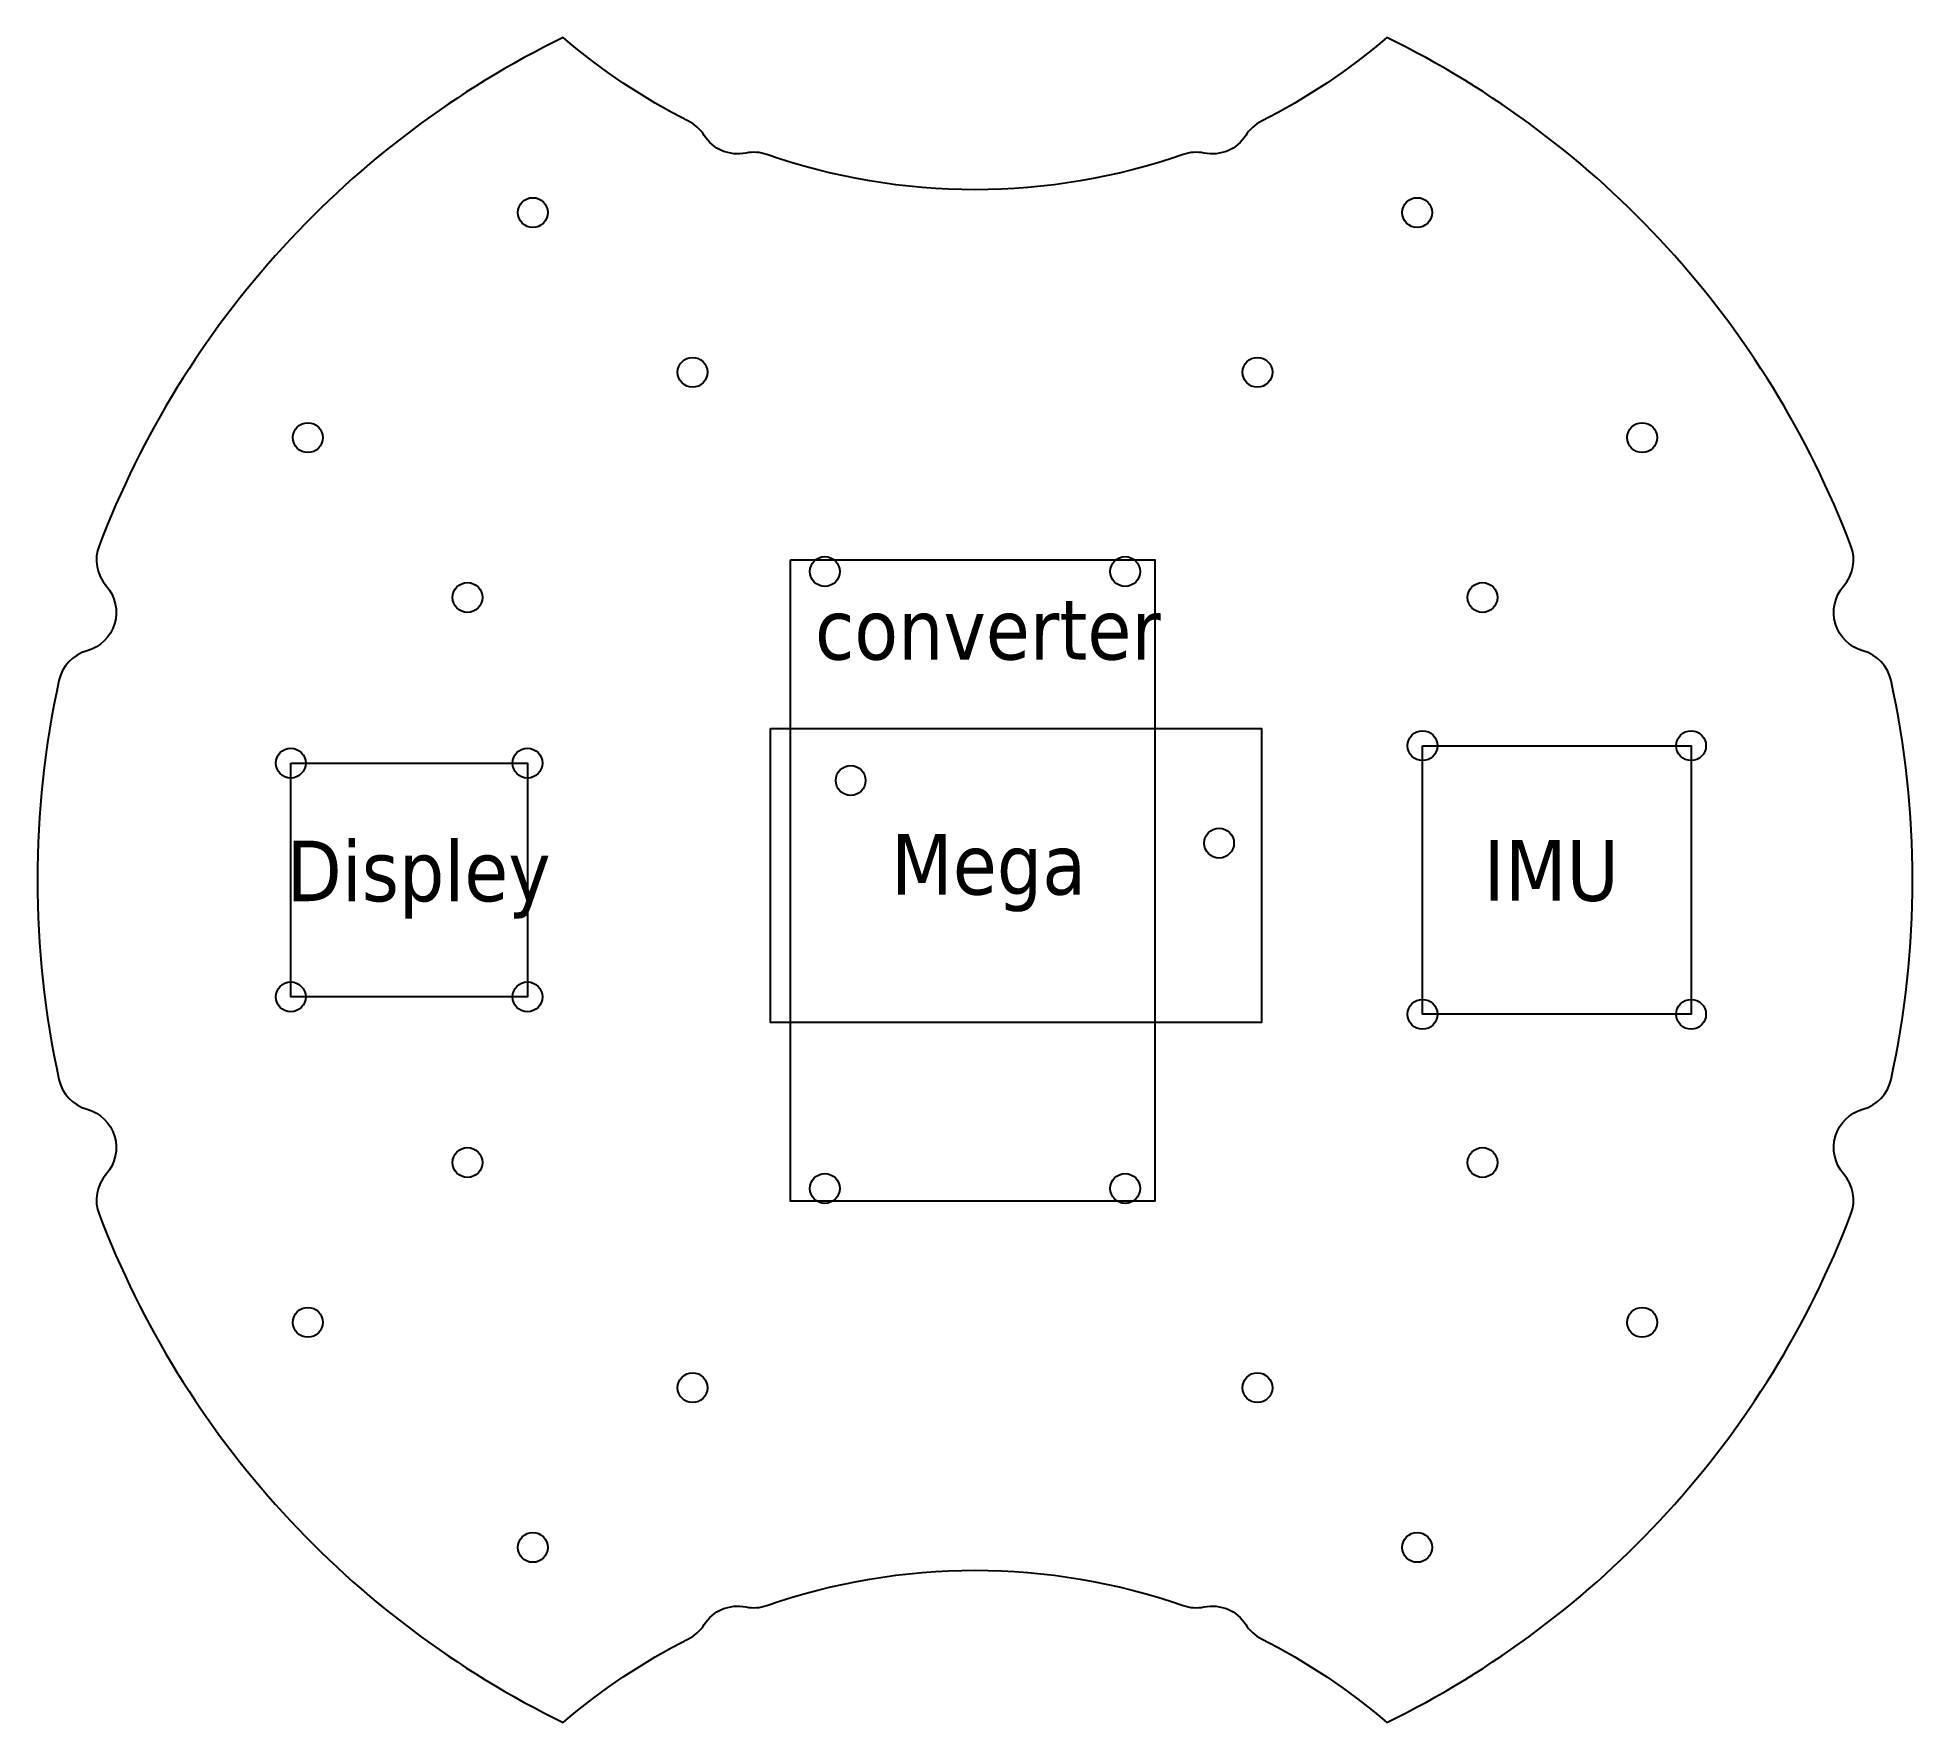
# Model space of a CAD drawing. Header units: millimetres. Extents: x -94 to 94, y -85 to 85.
import ezdxf

# ---------------------------------------------------------------- set-up
doc = ezdxf.new("R2010")
doc.units = ezdxf.units.MM
doc.styles.add('Эскизный текст (ANSI) - 3DA', font='tahoma.ttf')

msp = doc.modelspace()

# ---------------------------------------------------------------- linework, layer by layer
msp.add_lwpolyline([(23.05, 73.06, 0.135079), (20.93, 72.92, -0.168888), (-20.93, 72.92, 0.135079), (-23.05, 73.06, -0.311643), (-27.23, 74.84, 0.135079), (-28.81, 76.27, -0.059674), (-41.42, 84.68, 0.190104), (-88.07, 33.6, 0.278149), (-87.34, 29.53, -0.55284), (-89.28, 23.04, 0.278149), (-92.11, 20.04, 0.1075), (-92.11, -20.04, 0.278149), (-89.28, -23.04, -0.55284), (-87.34, -29.53, 0.278149), (-88.07, -33.6, 0.190104), (-41.42, -84.68, -0.059674), (-28.81, -76.27, 0.135079), (-27.23, -74.84, -0.311643), (-23.05, -73.06, 0.135079), (-20.93, -72.92, -0.168888), (20.93, -72.92, 0.135079), (23.05, -73.06, -0.311643), (27.23, -74.84, 0.135079), (28.81, -76.27, -0.059674), (41.42, -84.68, 0.190104), (88.07, -33.6, 0.278149), (87.34, -29.53, -0.55284), (89.28, -23.04, 0.278149), (92.11, -20.04, 0.1075), (92.11, 20.04, 0.278149), (89.28, 23.04, -0.55284), (87.34, 29.53, 0.278149), (88.07, 33.6, 0.190104), (41.42, 84.68, -0.059674), (28.81, 76.27, 0.135079), (27.23, 74.84, -0.311643)], format="xyb", close=True)
for points in [[(-18.55, 32.19), (18.09, 32.19), (18.09, -32.28), (-18.55, -32.28)], [(-20.57, 15.23), (28.81, 15.23), (28.81, -14.32), (-20.57, -14.32)], [(45, 13.5), (72, 13.5), (72, -13.5), (45, -13.5)], [(-68.8, 11.75), (-45, 11.75), (-45, -11.75), (-68.8, -11.75)]]:
    msp.add_lwpolyline(points, close=True)
for centre in [(-44.46, 67.08), (44.46, 67.08), (-28.4, 51.03), (28.4, 51.03), (-67.08, 44.46), (67.08, 44.46), (-15.1, 31), (15.1, 31), (-51.03, 28.4), (51.03, 28.4), (-68.8, 11.75), (-68.8, 11.75), (-45, 11.75), (45, 13.5), (45, 13.5), (72, 13.5), (-12.5, 10), (24.54, 3.71), (-68.8, -11.75), (-45, -11.75), (-45, -11.75), (45, -13.5), (72, -13.5), (72, -13.5), (-51.03, -28.4), (51.03, -28.4), (-15.1, -31), (15.1, -31), (-67.08, -44.46), (67.08, -44.46), (-28.4, -51.03), (28.4, -51.03), (-44.46, -67.08), (44.46, -67.08)]:
    msp.add_circle(centre, 1.5)

# ---------------------------------------------------------------- texts
at = {"color": 7, "char_height": 6.1, "attachment_point": 1, "style": 'Эскизный текст (ANSI) - 3DA'}
for s, insert, width in [('\\fTahoma|b0|i0;\\H6.1000;converter', (-16.09, 28.26), 34.9638), ('\\fTahoma|b0|i0;\\H6.1000;Displey', (-69.21, 3.97), 26.4959), ('\\fTahoma|b0|i0;\\H6.1000;IMU', (51.15, 4.01), 15.423)]:
    msp.add_mtext(s, dxfattribs=dict(at, insert=insert, width=width))
at = {"color": 7, "insert": (-8.44, 4.64), "char_height": 6.1, "width": 22.8151, "attachment_point": 1, "line_spacing_factor": 0.983606, "style": 'Эскизный текст (ANSI) - 3DA'}
msp.add_mtext('\\fTahoma|b0|i0;\\H6.1000;Mega\\P', dxfattribs=at)

doc.saveas('drawing.dxf')
